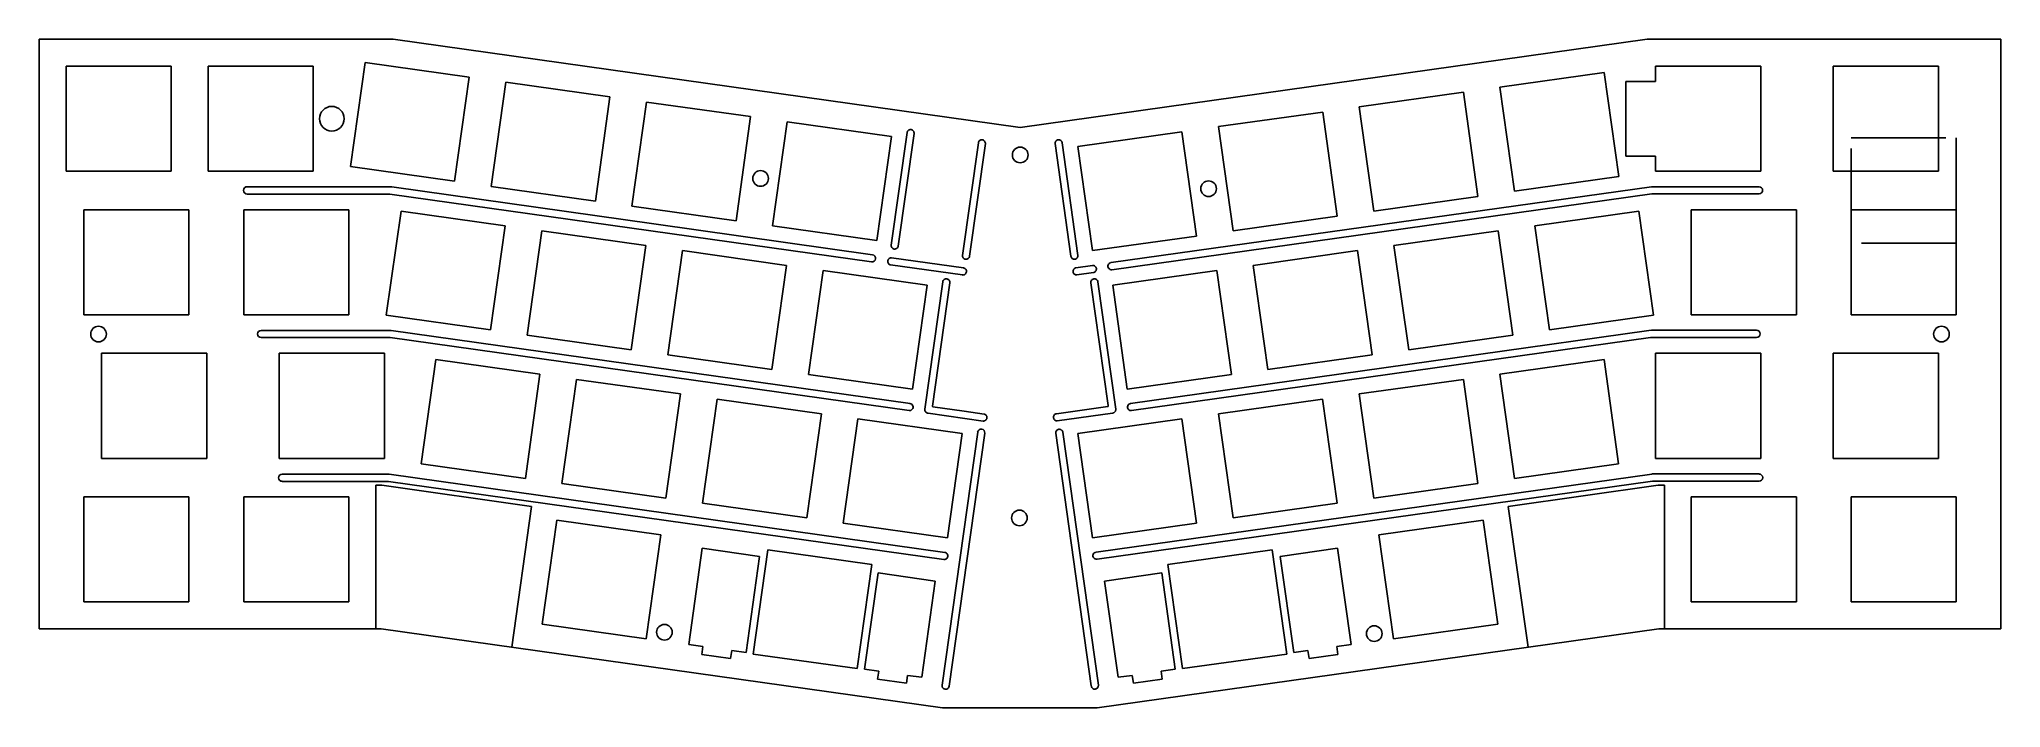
# Model space of a CAD drawing. Header units: millimetres. Extents: x 22 to 285, y -117 to -28.
import ezdxf

# ---------------------------------------------------------------- set-up
doc = ezdxf.new("R2010")
doc.units = ezdxf.units.MM
doc.linetypes.add('CENTERX2', pattern=[20.32, 12.7, -2.54, 2.54, -2.54])

msp = doc.modelspace()

# ---------------------------------------------------------------- linework, layer by layer
at = {"color": 7, "linetype": 'Continuous'}
for p, q in [((22.26, -27.61), (22.26, -106.62)), ((69.72, -27.61), (22.26, -27.61)), ((153.8, -39.42), (69.72, -27.61)), ((153.8, -39.42), (237.87, -27.61)), ((237.87, -27.61), (285.27, -27.61)), ((285.27, -106.62), (285.27, -27.61)), ((25.86, -45.31), (25.86, -31.21)), ((25.86, -31.21), (39.96, -31.21)), ((39.96, -31.21), (39.96, -45.31)), ((44.91, -45.31), (44.91, -31.21)), ((44.91, -31.21), (59.01, -31.21)), ((59.01, -31.21), (59.01, -45.31)), ((64, -44.68), (65.96, -30.72)), ((65.96, -30.72), (79.93, -32.68)), ((238.99, -31.21), (238.99, -33.26)), ((238.99, -31.21), (253.09, -31.21)), ((253.09, -31.21), (253.09, -45.31)), ((262.81, -31.21), (276.9, -31.21)), ((262.81, -45.31), (262.81, -31.21)), ((276.9, -31.21), (276.9, -45.31)), ((79.93, -32.68), (77.96, -46.64)), ((82.86, -47.33), (84.83, -33.37)), ((84.83, -33.37), (98.79, -35.33)), ((218.11, -34.02), (232.08, -32.06)), ((220.07, -47.98), (218.11, -34.02)), ((232.08, -32.06), (234.04, -46.02)), ((234.99, -33.26), (238.99, -33.26)), ((234.99, -33.26), (234.99, -43.26)), ((98.79, -35.33), (96.83, -49.29)), ((101.73, -49.98), (103.69, -36.02)), ((103.69, -36.02), (117.65, -37.98)), ((199.25, -36.67), (213.21, -34.71)), ((201.21, -50.64), (199.25, -36.67)), ((213.21, -34.71), (215.17, -48.67)), ((117.65, -37.98), (115.69, -51.94)), ((120.59, -52.63), (122.56, -38.67)), ((122.56, -38.67), (136.52, -40.63)), ((180.38, -39.32), (194.35, -37.36)), ((182.35, -53.29), (180.38, -39.32)), ((194.35, -37.36), (196.31, -51.32)), ((136.52, -40.63), (134.56, -54.59)), ((136.5, -55.2), (138.62, -40.1)), ((139.57, -40.24), (137.44, -55.34)), ((138.62, -40.1), (138.64, -40.04)), ((138.64, -40.04), (138.68, -39.95)), ((138.68, -39.95), (138.69, -39.93)), ((138.69, -39.93), (138.74, -39.88)), ((138.74, -39.88), (138.75, -39.86)), ((138.75, -39.86), (138.81, -39.81)), ((138.81, -39.81), (138.88, -39.76)), ((138.88, -39.76), (138.97, -39.73)), ((138.97, -39.73), (139.06, -39.72)), ((139.06, -39.72), (139.1, -39.72)), ((139.1, -39.72), (139.16, -39.72)), ((139.16, -39.72), (139.25, -39.74)), ((139.25, -39.74), (139.25, -39.74)), ((139.25, -39.74), (139.33, -39.78)), ((139.33, -39.78), (139.41, -39.84)), ((139.41, -39.84), (139.47, -39.91)), ((139.47, -39.91), (139.52, -39.99)), ((139.52, -39.99), (139.54, -40.05)), ((139.54, -40.05), (139.55, -40.07)), ((139.55, -40.07), (139.56, -40.14)), ((139.56, -40.14), (139.57, -40.17)), ((139.57, -40.17), (139.57, -40.24)), ((146.05, -56.57), (148.18, -41.47)), ((149.12, -41.6), (147, -56.7)), ((148.18, -41.47), (148.19, -41.4)), ((148.19, -41.4), (148.23, -41.32)), ((148.23, -41.32), (148.24, -41.31)), ((148.24, -41.31), (148.29, -41.24)), ((148.29, -41.24), (148.3, -41.23)), ((148.3, -41.23), (148.36, -41.18)), ((148.36, -41.18), (148.44, -41.13)), ((148.44, -41.13), (148.52, -41.1)), ((148.52, -41.1), (148.62, -41.08)), ((148.62, -41.08), (148.65, -41.09)), ((148.65, -41.09), (148.71, -41.09)), ((148.71, -41.09), (148.79, -41.11)), ((148.79, -41.11), (148.8, -41.11)), ((148.8, -41.11), (148.88, -41.15)), ((148.88, -41.15), (148.96, -41.21)), ((148.96, -41.21), (149.02, -41.27)), ((149.02, -41.27), (149.07, -41.35)), ((149.07, -41.35), (149.1, -41.44)), ((149.1, -41.44), (149.12, -41.53)), ((149.12, -41.53), (149.12, -41.6)), ((158.47, -41.53), (158.49, -41.44)), ((158.47, -41.6), (158.47, -41.53)), ((158.47, -41.53), (158.47, -41.53)), ((160.59, -56.7), (158.47, -41.6)), ((158.49, -41.44), (158.52, -41.35)), ((158.52, -41.35), (158.56, -41.27)), ((158.56, -41.27), (158.63, -41.21)), ((158.63, -41.21), (158.7, -41.15)), ((158.7, -41.15), (158.78, -41.11)), ((158.78, -41.11), (158.79, -41.11)), ((158.79, -41.11), (158.88, -41.09)), ((158.88, -41.09), (158.93, -41.09)), ((158.93, -41.09), (158.97, -41.08)), ((158.97, -41.08), (159.03, -41.09)), ((159.03, -41.09), (159.07, -41.1)), ((159.07, -41.1), (159.15, -41.13)), ((159.15, -41.13), (159.23, -41.18)), ((159.23, -41.18), (159.3, -41.24)), ((159.3, -41.24), (159.36, -41.32)), ((159.36, -41.32), (159.39, -41.38)), ((159.39, -41.38), (159.4, -41.4)), ((159.4, -41.4), (159.41, -41.44)), ((159.41, -41.44), (159.41, -41.47)), ((159.41, -41.47), (161.54, -56.57)), ((161.52, -41.97), (175.48, -40.01)), ((163.48, -55.94), (161.52, -41.97)), ((175.48, -40.01), (177.44, -53.98)), ((77.96, -46.64), (64, -44.68)), ((234.99, -43.26), (238.99, -43.26)), ((238.99, -43.26), (238.99, -45.31)), ((39.96, -45.31), (25.86, -45.31)), ((59.01, -45.31), (44.91, -45.31)), ((96.83, -49.29), (82.86, -47.33)), ((234.04, -46.02), (220.07, -47.98)), ((253.09, -45.31), (238.99, -45.31)), ((276.9, -45.31), (262.81, -45.31)), ((50.14, -47.37), (69.34, -47.38)), ((69.26, -48.35), (50.14, -48.35)), ((69.27, -48.35), (69.26, -48.35)), ((133.86, -57.43), (69.27, -48.35)), ((69.53, -47.4), (69.34, -47.38)), ((69.53, -47.4), (104.67, -52.36)), ((165.97, -57.55), (238.45, -47.37)), ((238.48, -48.32), (166.1, -58.49)), ((215.17, -48.67), (201.21, -50.64)), ((238.67, -47.37), (238.45, -47.37)), ((238.61, -48.32), (238.48, -48.32)), ((252.86, -48.32), (238.61, -48.32)), ((238.67, -47.37), (252.86, -47.37)), ((28.24, -50.45), (42.34, -50.45)), ((28.24, -64.55), (28.24, -50.45)), ((42.34, -50.45), (42.34, -64.55)), ((49.68, -64.55), (49.68, -50.45)), ((49.68, -50.45), (63.78, -50.45)), ((63.78, -50.45), (63.78, -64.55)), ((68.8, -64.6), (70.77, -50.64)), ((70.77, -50.64), (84.73, -52.6)), ((115.69, -51.94), (101.73, -49.98)), ((104.67, -52.36), (134, -56.49)), ((196.31, -51.32), (182.35, -53.29)), ((222.78, -52.6), (236.74, -50.64)), ((236.74, -50.64), (238.7, -64.6)), ((243.75, -64.55), (243.75, -50.45)), ((243.75, -50.45), (257.86, -50.45)), ((257.86, -50.45), (257.86, -64.55)), ((265.19, -50.45), (279.29, -50.45)), ((265.19, -64.55), (265.19, -50.45)), ((279.29, -50.45), (279.29, -64.55)), ((84.73, -52.6), (82.77, -66.57)), ((87.67, -67.25), (89.63, -53.29)), ((89.63, -53.29), (103.59, -55.25)), ((134.56, -54.59), (120.59, -52.63)), ((136.5, -55.27), (136.5, -55.2)), ((177.44, -53.98), (163.48, -55.94)), ((203.91, -55.25), (217.88, -53.29)), ((217.88, -53.29), (219.84, -67.25)), ((224.74, -66.57), (222.78, -52.6)), ((103.59, -55.25), (101.63, -69.22)), ((106.53, -69.91), (108.5, -55.94)), ((108.5, -55.94), (122.46, -57.91)), ((136.03, -57.31), (136.06, -57.22)), ((136.03, -57.41), (136.03, -57.31)), ((136.03, -57.44), (136.03, -57.41)), ((136.04, -57.5), (136.03, -57.44)), ((136.08, -57.59), (136.04, -57.5)), ((136.06, -57.22), (136.07, -57.2)), ((136.07, -57.2), (136.1, -57.14)), ((136.13, -57.67), (136.08, -57.59)), ((136.1, -57.14), (136.15, -57.06)), ((136.19, -57.73), (136.13, -57.67)), ((136.15, -57.06), (136.22, -57)), ((136.26, -57.79), (136.19, -57.73)), ((136.22, -57), (136.3, -56.95)), ((136.34, -57.83), (136.26, -57.79)), ((136.3, -56.95), (136.39, -56.92)), ((136.35, -57.83), (136.34, -57.83)), ((136.42, -57.85), (136.35, -57.83)), ((136.39, -56.92), (136.43, -56.91)), ((146.07, -59.2), (136.42, -57.85)), ((136.43, -56.91), (136.48, -56.9)), ((136.48, -56.9), (136.55, -56.91)), ((136.51, -55.37), (136.5, -55.27)), ((136.55, -55.45), (136.51, -55.37)), ((136.59, -55.53), (136.55, -55.45)), ((136.55, -56.91), (146.2, -58.26)), ((136.66, -55.6), (136.59, -55.53)), ((136.73, -55.66), (136.66, -55.6)), ((136.81, -55.69), (136.73, -55.66)), ((136.82, -55.7), (136.81, -55.69)), ((136.91, -55.72), (136.82, -55.7)), ((136.96, -55.72), (136.91, -55.72)), ((137, -55.72), (136.96, -55.72)), ((137.06, -55.71), (137, -55.72)), ((137.1, -55.71), (137.06, -55.71)), ((137.18, -55.68), (137.1, -55.71)), ((137.26, -55.63), (137.18, -55.68)), ((137.33, -55.56), (137.26, -55.63)), ((137.39, -55.49), (137.33, -55.56)), ((137.43, -55.4), (137.39, -55.49)), ((137.44, -55.34), (137.43, -55.4)), ((146.05, -56.64), (146.05, -56.57)), ((146.07, -56.73), (146.05, -56.64)), ((146.1, -56.82), (146.07, -56.73)), ((146.15, -56.9), (146.1, -56.82)), ((146.21, -56.97), (146.15, -56.9)), ((146.28, -57.02), (146.21, -56.97)), ((146.36, -57.06), (146.28, -57.02)), ((146.37, -57.06), (146.36, -57.06)), ((146.46, -57.09), (146.37, -57.06)), ((146.51, -57.09), (146.46, -57.09)), ((146.56, -57.09), (146.51, -57.09)), ((146.61, -57.08), (146.56, -57.09)), ((146.65, -57.08), (146.61, -57.08)), ((146.74, -57.04), (146.65, -57.08)), ((146.81, -56.99), (146.74, -57.04)), ((146.88, -56.93), (146.81, -56.99)), ((146.94, -56.86), (146.88, -56.93)), ((146.98, -56.77), (146.94, -56.86)), ((147, -56.7), (146.98, -56.77)), ((160.61, -56.77), (160.59, -56.7)), ((160.65, -56.86), (160.61, -56.77)), ((160.71, -56.93), (160.65, -56.86)), ((160.72, -56.94), (160.71, -56.93)), ((160.78, -56.99), (160.72, -56.94)), ((160.85, -57.04), (160.78, -56.99)), ((160.94, -57.08), (160.85, -57.04)), ((161.03, -57.09), (160.94, -57.08)), ((161.07, -57.09), (161.03, -57.09)), ((161.13, -57.09), (161.07, -57.09)), ((161.22, -57.06), (161.13, -57.09)), ((161.3, -57.02), (161.22, -57.06)), ((161.38, -56.97), (161.3, -57.02)), ((161.44, -56.9), (161.38, -56.97)), ((161.49, -56.82), (161.44, -56.9)), ((161.52, -56.73), (161.49, -56.82)), ((161.53, -56.67), (161.52, -56.73)), ((161.54, -56.64), (161.53, -56.67)), ((161.54, -56.57), (161.54, -56.64)), ((185.05, -57.91), (199.01, -55.94)), ((199.01, -55.94), (200.97, -69.91)), ((205.88, -69.22), (203.91, -55.25)), ((122.46, -57.91), (120.5, -71.87)), ((125.4, -72.56), (127.36, -58.59)), ((127.36, -58.59), (141.32, -60.56)), ((141.01, -77.19), (143.41, -60.11)), ((144.35, -60.24), (142.02, -76.78)), ((143.41, -60.11), (143.42, -60.04)), ((143.41, -60.11), (143.41, -60.11)), ((143.42, -60.04), (143.46, -59.95)), ((143.46, -59.95), (143.5, -59.9)), ((143.5, -59.9), (143.52, -59.88)), ((143.52, -59.88), (143.59, -59.81)), ((143.59, -59.81), (143.67, -59.77)), ((143.67, -59.77), (143.75, -59.73)), ((143.75, -59.73), (143.85, -59.72)), ((143.85, -59.72), (143.88, -59.72)), ((143.88, -59.72), (143.94, -59.72)), ((143.94, -59.72), (144.03, -59.75)), ((144.03, -59.75), (144.12, -59.78)), ((144.12, -59.78), (144.19, -59.84)), ((144.19, -59.84), (144.25, -59.91)), ((144.25, -59.91), (144.3, -59.99)), ((144.3, -59.99), (144.34, -60.08)), ((144.34, -60.08), (144.35, -60.17)), ((144.35, -60.17), (144.35, -60.24)), ((146.14, -59.21), (146.07, -59.2)), ((146.23, -59.19), (146.14, -59.21)), ((146.2, -58.26), (146.27, -58.28)), ((146.32, -59.16), (146.23, -59.19)), ((146.27, -58.28), (146.35, -58.32)), ((146.4, -59.11), (146.32, -59.16)), ((146.35, -58.32), (146.36, -58.32)), ((146.36, -58.32), (146.43, -58.37)), ((146.47, -59.05), (146.4, -59.11)), ((146.43, -58.37), (146.46, -58.41)), ((146.46, -58.41), (146.49, -58.44)), ((146.52, -58.97), (146.47, -59.05)), ((146.49, -58.44), (146.53, -58.51)), ((146.56, -58.89), (146.52, -58.97)), ((146.53, -58.51), (146.54, -58.52)), ((146.54, -58.52), (146.57, -58.61)), ((146.59, -58.8), (146.56, -58.88)), ((146.56, -58.88), (146.56, -58.89)), ((146.57, -58.61), (146.59, -58.69)), ((146.59, -58.69), (146.59, -58.7)), ((146.59, -58.7), (146.59, -58.8)), ((160.88, -58.69), (160.89, -58.6)), ((160.88, -58.78), (160.88, -58.69)), ((160.9, -58.86), (160.88, -58.78)), ((160.89, -58.6), (160.92, -58.51)), ((160.9, -58.87), (160.9, -58.86)), ((160.94, -58.96), (160.9, -58.87)), ((160.92, -58.51), (160.97, -58.43)), ((161, -59.03), (160.94, -58.96)), ((160.97, -58.43), (161.04, -58.36)), ((161.07, -59.1), (161, -59.03)), ((161.04, -58.36), (161.11, -58.3)), ((161.15, -59.14), (161.07, -59.1)), ((161.11, -58.3), (161.2, -58.26)), ((161.18, -59.16), (161.15, -59.14)), ((161.23, -59.18), (161.18, -59.16)), ((161.2, -58.26), (161.21, -58.26)), ((161.21, -58.26), (161.26, -58.25)), ((161.33, -59.19), (161.23, -59.18)), ((161.26, -58.25), (163.49, -57.93)), ((161.4, -59.19), (161.33, -59.19)), ((163.62, -58.88), (161.4, -59.19)), ((163.26, -60.17), (163.28, -60.08)), ((163.26, -60.24), (163.26, -60.17)), ((165.58, -76.7), (163.26, -60.24)), ((163.28, -60.08), (163.31, -59.99)), ((163.31, -59.99), (163.36, -59.91)), ((163.36, -59.91), (163.42, -59.84)), ((163.42, -59.84), (163.49, -59.78)), ((163.49, -57.93), (163.56, -57.93)), ((163.49, -59.78), (163.58, -59.75)), ((163.56, -57.93), (163.62, -57.94)), ((163.58, -59.75), (163.67, -59.72)), ((163.62, -57.94), (163.65, -57.95)), ((163.69, -58.86), (163.62, -58.88)), ((163.65, -57.95), (163.74, -57.98)), ((163.67, -59.72), (163.72, -59.72)), ((163.77, -58.82), (163.69, -58.86)), ((163.72, -59.72), (163.76, -59.72)), ((163.74, -57.98), (163.82, -58.03)), ((163.76, -59.72), (163.82, -59.73)), ((163.85, -58.76), (163.77, -58.82)), ((163.82, -58.03), (163.89, -58.09)), ((163.82, -59.73), (163.86, -59.73)), ((163.91, -58.7), (163.85, -58.76)), ((163.86, -59.73), (163.94, -59.77)), ((163.89, -58.09), (163.91, -58.12)), ((163.91, -58.12), (163.94, -58.17)), ((163.96, -58.62), (163.91, -58.7)), ((163.94, -58.17), (163.98, -58.25)), ((163.94, -59.77), (164.02, -59.81)), ((163.98, -58.57), (163.96, -58.62)), ((163.98, -58.25), (164, -58.34)), ((163.99, -58.53), (163.98, -58.57)), ((164.01, -58.44), (163.99, -58.53)), ((164, -58.34), (164.01, -58.44)), ((164.02, -59.81), (164.09, -59.88)), ((164.09, -59.88), (164.15, -59.95)), ((164.15, -59.95), (164.18, -60.03)), ((164.18, -60.03), (164.19, -60.04)), ((164.19, -60.04), (164.2, -60.11)), ((164.2, -60.11), (164.2, -60.11)), ((164.2, -60.11), (166.6, -77.19)), ((166.19, -60.56), (180.15, -58.59)), ((180.15, -58.59), (182.11, -72.56)), ((187.01, -71.87), (185.05, -57.91)), ((141.32, -60.56), (139.36, -74.52)), ((168.15, -74.52), (166.19, -60.56)), ((42.34, -64.55), (28.24, -64.55)), ((63.78, -64.55), (49.68, -64.55)), ((82.77, -66.57), (68.8, -64.6)), ((238.7, -64.6), (224.74, -66.57)), ((257.86, -64.55), (243.75, -64.55)), ((279.29, -64.55), (265.19, -64.55)), ((52.01, -66.63), (69.25, -66.63)), ((69.18, -67.58), (52.01, -67.58)), ((69.33, -67.6), (69.18, -67.58)), ((69.46, -66.66), (69.25, -66.63)), ((138.89, -77.38), (69.33, -67.6)), ((69.46, -66.66), (139.02, -76.44)), ((101.63, -69.22), (87.67, -67.25)), ((238.29, -67.6), (168.73, -77.38)), ((219.84, -67.25), (205.88, -69.22)), ((215.26, -69.86), (238.08, -66.65)), ((238.08, -66.65), (238.43, -66.6)), ((238.29, -67.6), (238.5, -67.57)), ((238.43, -66.6), (252.52, -66.59)), ((252.52, -67.57), (238.5, -67.57)), ((30.63, -69.69), (44.73, -69.69)), ((30.63, -83.79), (30.63, -69.69)), ((44.73, -69.69), (44.73, -83.79)), ((54.44, -83.79), (54.44, -69.69)), ((54.44, -69.69), (68.54, -69.69)), ((68.54, -69.69), (68.54, -83.79)), ((73.47, -84.5), (75.44, -70.53)), ((75.44, -70.53), (89.4, -72.5)), ((120.5, -71.87), (106.53, -69.91)), ((168.59, -76.44), (215.26, -69.86)), ((200.97, -69.91), (187.01, -71.87)), ((218.11, -72.5), (232.07, -70.53)), ((232.07, -70.53), (234.03, -84.5)), ((238.99, -83.79), (238.99, -69.69)), ((238.99, -69.69), (253.09, -69.69)), ((253.09, -69.69), (253.09, -83.79)), ((262.81, -69.69), (276.9, -69.69)), ((262.81, -83.79), (262.81, -69.69)), ((276.9, -69.69), (276.9, -83.79)), ((89.4, -72.5), (87.44, -86.46)), ((92.34, -87.15), (94.3, -73.19)), ((94.3, -73.19), (108.26, -75.15)), ((139.36, -74.52), (125.4, -72.56)), ((182.11, -72.56), (168.15, -74.52)), ((199.24, -75.15), (213.21, -73.19)), ((213.21, -73.19), (215.17, -87.15)), ((220.07, -86.46), (218.11, -72.5)), ((108.26, -75.15), (106.3, -89.11)), ((111.2, -89.8), (113.17, -75.84)), ((113.17, -75.84), (127.13, -77.8)), ((180.38, -77.8), (194.34, -75.84)), ((194.34, -75.84), (196.3, -89.8)), ((201.21, -89.11), (199.24, -75.15)), ((127.13, -77.8), (125.17, -91.76)), ((130.07, -92.45), (132.03, -78.49)), ((132.03, -78.49), (145.99, -80.45)), ((141, -77.26), (141.01, -77.19)), ((141.02, -77.35), (141, -77.26)), ((141.05, -77.44), (141.02, -77.35)), ((141.1, -77.52), (141.05, -77.44)), ((141.16, -77.58), (141.1, -77.52)), ((141.2, -77.61), (141.16, -77.58)), ((141.21, -77.62), (141.2, -77.61)), ((141.22, -77.63), (141.21, -77.62)), ((141.24, -77.65), (141.22, -77.63)), ((141.29, -77.68), (141.24, -77.65)), ((141.37, -77.72), (141.29, -77.68)), ((141.38, -77.72), (141.37, -77.72)), ((141.44, -77.74), (141.38, -77.72)), ((148.82, -78.78), (141.44, -77.74)), ((142.02, -76.78), (142.02, -76.79)), ((142.02, -76.79), (142.02, -76.8)), ((142.02, -76.8), (142.02, -76.81)), ((142.02, -76.81), (142.03, -76.83)), ((142.03, -76.83), (142.04, -76.84)), ((142.04, -76.84), (142.05, -76.85)), ((142.05, -76.85), (142.06, -76.86)), ((142.06, -76.86), (142.07, -76.87)), ((142.07, -76.87), (142.09, -76.87)), ((142.09, -76.87), (146.26, -77.46)), ((146.26, -77.46), (148.95, -77.84)), ((148.89, -78.78), (148.82, -78.78)), ((148.95, -78.77), (148.89, -78.78)), ((148.95, -77.84), (149.02, -77.85)), ((148.98, -78.76), (148.95, -78.77)), ((149.07, -78.73), (148.98, -78.76)), ((149.02, -77.85), (149.1, -77.89)), ((149.15, -78.68), (149.07, -78.73)), ((149.1, -77.89), (149.18, -77.95)), ((149.22, -78.62), (149.15, -78.68)), ((149.18, -77.95), (149.24, -78.02)), ((149.25, -78.57), (149.22, -78.62)), ((149.24, -78.02), (149.29, -78.1)), ((149.27, -78.54), (149.25, -78.57)), ((149.31, -78.46), (149.27, -78.54)), ((149.29, -78.1), (149.3, -78.13)), ((149.3, -78.13), (149.32, -78.18)), ((149.33, -78.37), (149.31, -78.46)), ((149.32, -78.18), (149.34, -78.27)), ((149.34, -78.3), (149.33, -78.37)), ((149.34, -78.27), (149.34, -78.28)), ((149.34, -78.28), (149.34, -78.3)), ((158.25, -78.25), (158.26, -78.18)), ((158.26, -78.35), (158.25, -78.25)), ((158.26, -78.18), (158.27, -78.16)), ((158.28, -78.44), (158.26, -78.35)), ((158.27, -78.16), (158.3, -78.07)), ((158.32, -78.52), (158.28, -78.44)), ((158.3, -78.07), (158.35, -77.99)), ((158.34, -78.55), (158.32, -78.52)), ((158.37, -78.59), (158.34, -78.55)), ((158.35, -77.99), (158.41, -77.92)), ((158.37, -78.6), (158.37, -78.59)), ((158.44, -78.66), (158.37, -78.6)), ((158.41, -77.92), (158.49, -77.87)), ((158.52, -78.71), (158.44, -78.66)), ((158.49, -77.87), (158.57, -77.83)), ((158.61, -78.74), (158.52, -78.71)), ((158.57, -77.83), (158.64, -77.81)), ((158.65, -78.75), (158.61, -78.74)), ((158.64, -77.81), (165.52, -76.84)), ((158.7, -78.76), (158.65, -78.75)), ((158.77, -78.75), (158.7, -78.76)), ((166.15, -77.72), (158.77, -78.75)), ((161.51, -80.45), (175.48, -78.49)), ((165.52, -76.84), (165.53, -76.84)), ((165.53, -76.84), (165.55, -76.84)), ((165.55, -76.84), (165.56, -76.83)), ((165.56, -76.83), (165.57, -76.82)), ((165.57, -76.82), (165.58, -76.8)), ((165.59, -76.76), (165.58, -76.7)), ((165.58, -76.79), (165.59, -76.77)), ((165.58, -76.8), (165.58, -76.79)), ((165.59, -76.77), (165.59, -76.76)), ((166.22, -77.7), (166.15, -77.72)), ((166.24, -77.69), (166.22, -77.7)), ((166.22, -77.7), (166.22, -77.7)), ((166.22, -77.7), (166.22, -77.7)), ((166.27, -77.68), (166.24, -77.69)), ((166.29, -77.68), (166.27, -77.68)), ((166.33, -77.66), (166.29, -77.68)), ((166.37, -77.64), (166.33, -77.66)), ((166.45, -77.58), (166.37, -77.64)), ((166.51, -77.52), (166.45, -77.58)), ((166.56, -77.44), (166.51, -77.52)), ((166.59, -77.35), (166.56, -77.44)), ((166.6, -77.3), (166.59, -77.35)), ((166.6, -77.19), (166.61, -77.22)), ((166.61, -77.26), (166.6, -77.3)), ((166.61, -77.22), (166.61, -77.26)), ((175.48, -78.49), (177.44, -92.45)), ((182.34, -91.76), (180.38, -77.8)), ((143.32, -114.18), (148.09, -80.27)), ((145.99, -80.45), (144.03, -94.41)), ((149.03, -80.4), (144.26, -114.31)), ((158.56, -80.33), (158.57, -80.24)), ((158.56, -80.4), (158.56, -80.33)), ((163.32, -114.25), (158.56, -80.4)), ((158.57, -80.24), (158.6, -80.15)), ((158.6, -80.15), (158.65, -80.07)), ((158.65, -80.07), (158.72, -80)), ((158.72, -80), (158.79, -79.95)), ((158.79, -79.95), (158.88, -79.91)), ((158.88, -79.91), (158.97, -79.88)), ((158.97, -79.88), (159.02, -79.88)), ((159.02, -79.88), (159.06, -79.88)), ((159.06, -79.88), (159.12, -79.89)), ((159.12, -79.89), (159.15, -79.89)), ((159.15, -79.89), (159.24, -79.93)), ((159.24, -79.93), (159.32, -79.98)), ((159.32, -79.98), (159.39, -80.04)), ((159.39, -80.04), (159.45, -80.11)), ((159.45, -80.11), (159.46, -80.15)), ((159.46, -80.15), (159.49, -80.2)), ((159.49, -80.2), (159.5, -80.24)), ((159.5, -80.24), (159.5, -80.27)), ((159.5, -80.27), (164.27, -114.18)), ((163.48, -94.41), (161.51, -80.45)), ((44.73, -83.79), (30.63, -83.79)), ((68.54, -83.79), (54.44, -83.79)), ((253.09, -83.79), (238.99, -83.79)), ((276.9, -83.79), (262.81, -83.79)), ((54.83, -85.91), (69.06, -85.91)), ((69.06, -85.91), (69.18, -85.91)), ((69.18, -85.91), (143.68, -96.38)), ((87.44, -86.46), (73.47, -84.5)), ((163.96, -96.35), (238.47, -85.88)), ((234.03, -84.5), (220.07, -86.46)), ((238.47, -85.88), (238.48, -85.87)), ((238.61, -85.87), (238.48, -85.87)), ((238.61, -85.87), (252.86, -85.87)), ((28.24, -88.92), (42.34, -88.92)), ((28.24, -103.02), (28.24, -88.92)), ((42.34, -88.92), (42.34, -103.02)), ((49.68, -103.02), (49.68, -88.92)), ((49.68, -88.92), (63.78, -88.92)), ((69.08, -86.86), (54.83, -86.86)), ((63.78, -88.92), (63.78, -103.02)), ((67.38, -106.62), (67.38, -87.39)), ((67.38, -87.39), (68.19, -87.39)), ((68.19, -87.39), (88.27, -90.21)), ((69.08, -86.86), (69.11, -86.86)), ((143.55, -97.32), (69.11, -86.86)), ((106.3, -89.11), (92.34, -87.15)), ((238.55, -86.84), (164.09, -97.29)), ((215.17, -87.15), (201.21, -89.11)), ((239.32, -87.39), (219.23, -90.21)), ((238.61, -86.84), (238.55, -86.84)), ((252.86, -86.84), (238.61, -86.84)), ((240.16, -87.39), (239.32, -87.39)), ((240.16, -106.62), (240.16, -87.39)), ((243.75, -103.02), (243.75, -88.92)), ((243.75, -88.92), (257.86, -88.92)), ((257.86, -88.92), (257.86, -103.02)), ((265.19, -88.92), (279.29, -88.92)), ((265.19, -103.02), (265.19, -88.92)), ((279.29, -88.92), (279.29, -103.02)), ((88.27, -90.21), (85.62, -109.08)), ((89.69, -106.01), (91.65, -92.04)), ((91.65, -92.04), (105.61, -94.01)), ((125.17, -91.76), (111.2, -89.8)), ((196.3, -89.8), (182.34, -91.76)), ((201.89, -94.01), (215.86, -92.04)), ((215.86, -92.04), (217.82, -106.01)), ((219.23, -90.21), (221.89, -109.08)), ((105.61, -94.01), (103.65, -107.97)), ((144.03, -94.41), (130.07, -92.45)), ((177.44, -92.45), (163.48, -94.41)), ((203.86, -107.97), (201.89, -94.01)), ((111.17, -95.83), (109.35, -108.73)), ((118.84, -96.91), (111.17, -95.83)), ((117.03, -109.81), (118.84, -96.91)), ((117.98, -110), (119.95, -96.03)), ((119.95, -96.03), (133.91, -98)), ((173.59, -98), (187.56, -96.03)), ((187.56, -96.03), (189.52, -110)), ((196.34, -95.83), (188.67, -96.91)), ((188.67, -96.91), (190.48, -109.81)), ((198.15, -108.73), (196.34, -95.83)), ((133.91, -98), (131.95, -111.96)), ((134.73, -99.14), (132.92, -112.05)), ((142.41, -100.22), (134.73, -99.14)), ((172.77, -99.14), (165.1, -100.22)), ((174.59, -112.05), (172.77, -99.14)), ((175.56, -111.96), (173.59, -98)), ((140.59, -113.12), (142.41, -100.22)), ((165.1, -100.22), (166.91, -113.12)), ((42.34, -103.02), (28.24, -103.02)), ((63.78, -103.02), (49.68, -103.02)), ((257.86, -103.02), (243.75, -103.02)), ((279.29, -103.02), (265.19, -103.02)), ((22.26, -106.62), (68.1, -106.62)), ((68.1, -106.62), (143.38, -117.2)), ((103.65, -107.97), (89.69, -106.01)), ((164.13, -117.2), (239.4, -106.62)), ((217.82, -106.01), (203.86, -107.97)), ((239.4, -106.62), (285.27, -106.62)), ((109.35, -108.73), (111.26, -109)), ((111.26, -109), (111.11, -110.06)), ((111.11, -110.06), (114.97, -110.6)), ((114.97, -110.6), (115.12, -109.54)), ((115.12, -109.54), (117.03, -109.81)), ((131.95, -111.96), (117.98, -110)), ((189.52, -110), (175.56, -111.96)), ((190.48, -109.81), (192.38, -109.54)), ((192.38, -109.54), (192.53, -110.6)), ((192.53, -110.6), (196.4, -110.06)), ((196.25, -109), (198.15, -108.73)), ((196.4, -110.06), (196.25, -109)), ((132.92, -112.05), (134.82, -112.31)), ((134.82, -112.31), (134.68, -113.37)), ((138.54, -113.92), (138.69, -112.86)), ((138.69, -112.86), (140.59, -113.12)), ((166.91, -113.12), (168.82, -112.86)), ((168.82, -112.86), (168.97, -113.92)), ((172.68, -112.31), (174.59, -112.05)), ((172.83, -113.37), (172.68, -112.31)), ((134.68, -113.37), (138.54, -113.92)), ((163.33, -114.31), (163.32, -114.25)), ((163.34, -114.38), (163.33, -114.31)), ((163.38, -114.47), (163.34, -114.38)), ((163.44, -114.54), (163.38, -114.47)), ((163.51, -114.61), (163.44, -114.54)), ((163.59, -114.65), (163.51, -114.61)), ((163.68, -114.69), (163.59, -114.65)), ((163.71, -114.69), (163.68, -114.69)), ((163.77, -114.7), (163.71, -114.69)), ((163.81, -114.7), (163.77, -114.7)), ((163.86, -114.7), (163.81, -114.7)), ((163.95, -114.67), (163.86, -114.7)), ((164, -114.65), (163.95, -114.67)), ((164.04, -114.64), (164, -114.65)), ((164.11, -114.58), (164.04, -114.64)), ((164.18, -114.51), (164.11, -114.58)), ((164.22, -114.43), (164.18, -114.51)), ((164.26, -114.34), (164.22, -114.43)), ((164.27, -114.25), (164.26, -114.31)), ((164.26, -114.31), (164.26, -114.34)), ((164.27, -114.18), (164.27, -114.25)), ((168.97, -113.92), (172.83, -113.37)), ((143.38, -117.2), (164.13, -117.2))]:
    msp.add_line(p, q, dxfattribs=at)
at = {"color": 7, "linetype": 'CENTERX2'}
for p, q in [((265.19, -40.83), (279.29, -40.83)), ((265.19, -54.93), (265.19, -40.83)), ((279.29, -40.83), (279.29, -54.93)), ((279.29, -54.93), (265.19, -54.93))]:
    msp.add_line(p, q, dxfattribs=at)
at = {"color": 7, "linetype": 'Continuous'}
for centre, radius in [((61.49, -38.26), 1.65), ((153.79, -43.12), 1.05), ((118.98, -46.27), 1.05), ((179.05, -47.64), 1.05), ((30.21, -67.12), 1.05), ((277.32, -67.12), 1.05), ((153.69, -91.76), 1.05), ((106.09, -107.08), 1.05), ((201.26, -107.27), 1.05)]:
    msp.add_circle(centre, radius, dxfattribs=at)
for centre, radius, start, end in [((50.14, -47.86), 0.492, 89.7847, 269.7847), ((252.86, -47.85), 0.475, 270, 90), ((133.93, -56.96), 0.475, 261.9535, 81.9535), ((166.03, -58.02), 0.475, 97.9877, 277.9877), ((52.01, -67.11), 0.475, 89.9934, 269.9934), ((252.52, -67.08), 0.492, 270.0058, 90.0058), ((138.95, -76.91), 0.475, 262.0066, 82.0066), ((168.66, -76.91), 0.475, 98.0525, 278.0525), ((148.56, -80.33), 0.476, 352.0034, 172.0034), ((54.83, -86.38), 0.475, 90, 270), ((252.86, -86.36), 0.484, 270, 90), ((143.61, -96.85), 0.475, 262.0062, 82.0062), ((164.02, -96.82), 0.475, 97.9868, 277.9868), ((143.79, -114.25), 0.475, 172.007, 352.007)]:
    msp.add_arc(centre, radius, start, end, dxfattribs=at)

doc.saveas('drawing.dxf')
